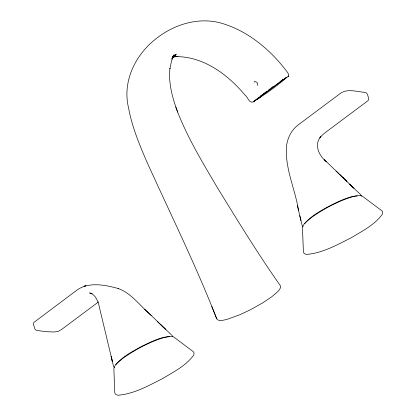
<?xml version="1.0" encoding="UTF-8"?>
<svg xmlns="http://www.w3.org/2000/svg" width="416" height="416" viewBox="0 0 416 416"><rect width="100%" height="100%" fill="white"/><g stroke="black" fill="none" stroke-linecap="round" stroke-linejoin="round"><path stroke-width="0.62" d="M173.69 56.805L173.425 56.831L177.211 56.602L176.774 56.612C204.147 56.82 227.937 74.755 244.863 94.905C247.478 96.32 249.174 103.984 253.287 101.894C254.977 100.662 256.703 99.46 258.554 98.452L257.15 99.226C268.263 92.472 278.819 84.375 288.636 75.946C289.073 74.324 287.815 72.925 286.972 71.682C281.018 63.778 274.399 56.368 267.067 49.717C254.961 38.776 240.973 29.64 225.415 24.476C201.552 15.782 174.559 23.608 155.444 39.229C135.184 55.167 122.268 81.624 128.482 107.572C131.81 125.923 138.876 143.317 146.224 160.373C169.863 212.935 195.65 264.581 216.518 318.36M172.032 58.578L173.56 56.17L171.948 59.166L173.867 54.933L171.553 60.871L169.92 68.786L169.978 68.359C168.282 83.299 172.52 98.114 177.616 112.003L175.77 106.969M172.026 58.656L174.964 54.766L172.557 57.548M287.981 76.887L288.636 75.946M115.944 364.655C122.741 356.221 132.86 351.328 142.147 346.128C150.795 342.02 159.661 337.246 169.374 336.56M304.803 223.543C311.615 215.27 321.578 210.387 330.793 205.265C339.222 201.245 347.833 196.716 357.25 195.754M257.353 85.368L257.639 84.989C258.398 83.039 255.923 80.886 254.119 81.994L254.285 81.817M286.078 77.558L266.999 91.998L255.616 99.918M172.635 57.58L176.28 54.226L172.593 57.413L175.089 55.666L173.061 56.966M253.999 101.447C264.404 93.174 276.484 84.469 286.619 77.256M260.395 96.065L262.252 94.676M263.182 93.985L266.895 91.213M268.752 89.825L270.14 88.785M271.534 87.745L273.39 86.362M98.488 301.922L62.135 329.072L58.37 331.349L54.116 332.004L46.394 331.698L37.196 330.496L35.906 330.091L35.017 329.222L33.327 324.017L33.92 322.4L77.386 289.77C89.31 281.684 105.336 284.955 118.3 288.543M280.041 81.567L281.044 80.891M253.734 101.618L254.051 101.416M282.022 80.262L283.369 79.477L282.558 79.123M254.862 100.391L254.368 100.677M172.671 57.325L173.763 56.696L172.65 57.195M353.189 196.518C338.166 201.089 324.08 208.567 311.293 217.625C308.116 220.584 302.983 223.189 302.479 228.015L303.404 251.732C303.534 253.672 305.453 254.358 307.122 254.368C323.045 252.923 337.423 244.702 351.447 237.624C362.279 231.072 374.265 225.03 382.028 214.713C382.928 213.273 382.959 211.546 381.488 210.501L362.196 196.061L359.975 195.494L353.028 196.565M164.575 337.35C149.552 341.921 135.465 349.398 122.678 358.457C119.506 361.416 114.369 364.021 113.864 368.841L114.79 392.564C114.92 394.503 116.839 395.19 118.513 395.2C134.43 393.754 148.808 385.533 162.838 378.456C173.664 371.899 185.65 365.862 193.414 355.545C194.319 354.104 194.345 352.378 192.873 351.333L173.581 336.892L171.361 336.326L164.419 337.397M172.255 57.398L175.349 56.337L172.921 57.028M85.946 285.704L83.98 286.27L85.67 285.787M172.214 57.288L177.986 56.217L174.304 56.722M92.284 293.613L89.575 292.937L90.922 293.264C98.873 297.383 99.07 307.632 101.306 315.224L113.48 366.158L114.28 367.619M118.071 288.465C131.784 293.368 140.421 306.337 151.128 315.375M353.288 187.59L349.58 184.148L360.578 194.574L361.457 196.191M157.368 321.532L165.428 329.191L147.477 311.828M161.049 324.958L172.073 335.478L172.832 336.762M346.819 181.386L343.195 177.918L354.037 188.36M336.05 171.023L346.887 181.47M144.654 309.098L147.529 311.88M339.664 174.502L343.314 178.048L324.308 159.609L326.534 161.788C319.166 156.156 313.55 144.55 320.845 136.625L319.81 137.956L321.786 135.585L324.719 133.006L366.272 101.982C367.234 101.135 368.971 100.298 368.763 98.774C367.786 96.59 368.025 92.591 364.822 92.336C356.772 91.78 347.006 88.156 339.96 93.714L298.418 124.738C291.964 129.485 287.919 136.994 286.697 144.841C284.253 167.336 295.168 188.734 298.563 210.6L297.393 205.717M303.004 226.855L302.198 225.727L298.579 210.694M177.559 111.847C187.964 138.476 202.868 163.036 217.334 187.595C237.708 220.724 258.019 253.952 280.405 285.771L280.717 287.149L279.724 289.281L277.836 291.554L271.632 296.852L262.642 302.9L250.578 309.691L240.016 314.683L226.762 319.472L221.92 320.466L218.738 320.382L216.835 319.01L211.812 306.467M299.78 215.67L300.992 220.74M112.367 361.483L111.192 356.59L112.377 361.566M260.588 97.276L259.516 97.932L260.588 97.276"/></g></svg>
